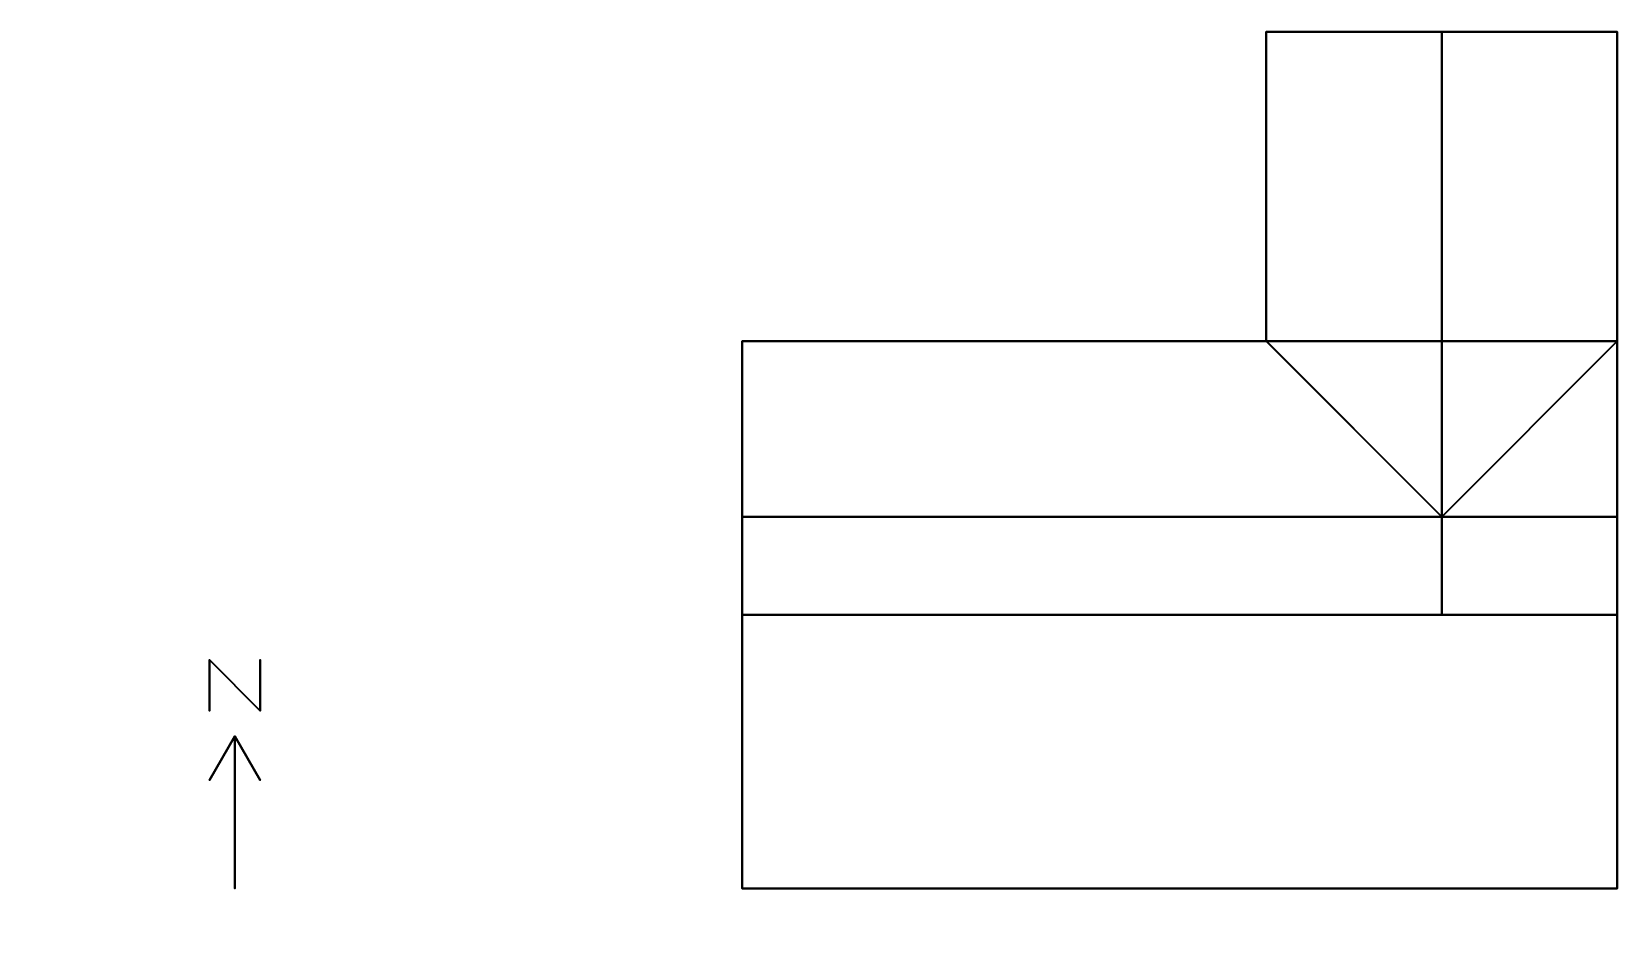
# Model space of a CAD drawing. Header units: metres. Extents: x -14 to 17.2, y -1.1 to 16.9.
import ezdxf

# ---------------------------------------------------------------- set-up
doc = ezdxf.new("R2010")
doc.units = ezdxf.units.M

msp = doc.modelspace()

# ---------------------------------------------------------------- linework, layer by layer
at = {"layer": '1', "color": 3}
for points in [[(-10.5, 4.5, 0.1), (-10.5, 4.5), (-10.5, 3.5), (-10.5, 3.5, 0.1)], [(-10.5, 4.5, 0.1), (-10.5, 4.5), (-9.5, 3.5), (-9.5, 3.5, 0.1)], [(-9.5, 4.5, 0.1), (-9.5, 4.5), (-9.5, 3.5), (-9.5, 3.5, 0.1)], [(-10, 3, 0.1), (-10, 3), (-10.5, 2.134), (-10.5, 2.134, 0.1)], [(-10, 3, 0.1), (-10, 3), (-10, 0), (-10, 0, 0.1)], [(-10, 3, 0.1), (-10, 3), (-9.5, 2.134), (-9.5, 2.134, 0.1)]]:
    msp.add_3dface(points, dxfattribs=at)
at = {"layer": 'ATTIC_ZONE', "color": 43}
for points in [[(13.782, 16.876, 3.8804), (17.242, 16.876, 2.4384), (10.323, 16.876, 2.4384)], [(0, 5.389, 4.6838), (0, 10.778, 2.4384), (0, 0, 2.4384)], [(17.242, 5.389, 4.6838), (17.242, 0, 2.4384), (17.242, 10.778, 2.4384)]]:
    msp.add_3dface(points, dxfattribs=at)
at = {"layer": 'ATTIC_ZONE', "color": 8}
for points in [[(10.323, 10.778, 2.4384), (10.323, 16.876, 2.4384), (17.242, 16.876, 2.4384), (17.242, 10.778, 2.4384)], [(0, 0, 2.4384), (0, 10.778, 2.4384), (17.242, 10.778, 2.4384), (17.242, 0, 2.4384)]]:
    msp.add_3dface(points, dxfattribs=at)
at = {"layer": 'ATTIC_ZONE', "color": 15}
for points in [[(10.323, 16.876, 2.4384), (10.323, 10.778, 2.4384), (13.782, 7.3172, 3.8804), (13.782, 16.876, 3.8804)], [(13.782, 16.876, 3.8804), (13.782, 7.3172, 3.8804), (17.242, 10.778, 2.4384), (17.242, 16.876, 2.4384)], [(13.782, 7.3172, 3.8804), (10.332, 10.778, 2.4384), (0, 10.778, 2.4384), (0, 7.3172, 3.8804)], [(17.242, 7.3172, 3.8804), (17.242, 10.778, 2.4384), (13.782, 7.3172, 3.8804)], [(13.782, 5.389, 4.6838), (13.782, 7.3172, 3.8804), (0, 7.3172, 3.8804), (0, 5.389, 4.6838)], [(17.242, 5.389, 4.6838), (17.242, 7.3172, 3.8804), (13.782, 7.3172, 3.8804), (13.782, 5.389, 4.6838)], [(0, 5.389, 4.6838), (0, 0, 2.4384), (17.242, 0, 2.4384), (17.242, 5.389, 4.6838)]]:
    msp.add_3dface(points, dxfattribs=at)
at = {"layer": 'GARAGE_ZONE', "color": 43}
for points in [[(17.242, 16.876, 2.4384), (17.242, 16.876), (10.323, 16.876), (10.323, 16.876, 2.4384)], [(10.323, 16.876, 2.4384), (10.323, 16.876), (10.323, 10.778), (10.323, 10.778, 2.4384)], [(17.242, 10.778, 2.4384), (17.242, 10.778), (17.242, 16.876), (17.242, 16.876, 2.4384)], [(10.323, 10.778, 2.4384), (10.323, 10.778), (17.242, 10.778), (17.242, 10.778, 2.4384)]]:
    msp.add_3dface(points, dxfattribs=at)
at = {"layer": 'GARAGE_ZONE', "color": 8}
msp.add_3dface([(10.323, 10.778), (10.323, 16.876), (17.242, 16.876), (17.242, 10.778)], dxfattribs=at)
at = {"layer": 'GARAGE_ZONE', "color": 15}
msp.add_3dface([(10.323, 16.876, 2.4384), (10.323, 10.778, 2.4384), (17.242, 10.778, 2.4384), (17.242, 16.876, 2.4384)], dxfattribs=at)
at = {"layer": 'LIVING_ZONE', "color": 43}
for points in [[(10.323, 10.778, 2.4384), (10.323, 10.778), (0, 10.778), (0, 10.778, 2.4384)], [(0, 10.778, 2.4384), (0, 10.778), (0, 0), (0, 0, 2.4384)], [(17.242, 10.778, 2.4384), (17.242, 10.778), (10.323, 10.778), (10.323, 10.778, 2.4384)], [(17.242, 0, 2.4384), (17.242, 0), (17.242, 10.778), (17.242, 10.778, 2.4384)], [(0, 0, 2.4383), (0, 0), (17.242, 0), (17.242, 0, 2.4384)]]:
    msp.add_3dface(points, dxfattribs=at)
at = {"layer": 'LIVING_ZONE', "color": 8}
msp.add_3dface([(0, 0), (0, 10.778), (17.242, 10.778), (17.242, 0)], dxfattribs=at)
at = {"layer": 'LIVING_ZONE', "color": 15}
msp.add_3dface([(0, 10.778, 2.4384), (0, 0, 2.4384), (17.242, 0, 2.4384), (17.242, 10.778, 2.4384)], dxfattribs=at)
at = {"layer": 'LIVING_ZONE', "color": 143}
for points in [[(6.572, 10.778, 2.1336), (6.572, 10.778, 0.6096), (2, 10.778, 0.6096), (2, 10.778, 2.1336)], [(0, 6.572, 2.1336), (0, 6.572, 0.6096), (0, 2, 0.6096), (0, 2, 2.1336)], [(17.242, 2, 2.1336), (17.242, 2, 0.6096), (17.242, 6.572, 0.6096), (17.242, 6.572, 2.1336)], [(2, 0, 2.1336), (2, 0, 0.6096), (6.572, 0, 0.6096), (6.572, 0, 2.1336)]]:
    msp.add_3dface(points, dxfattribs=at)

doc.saveas('drawing.dxf')
